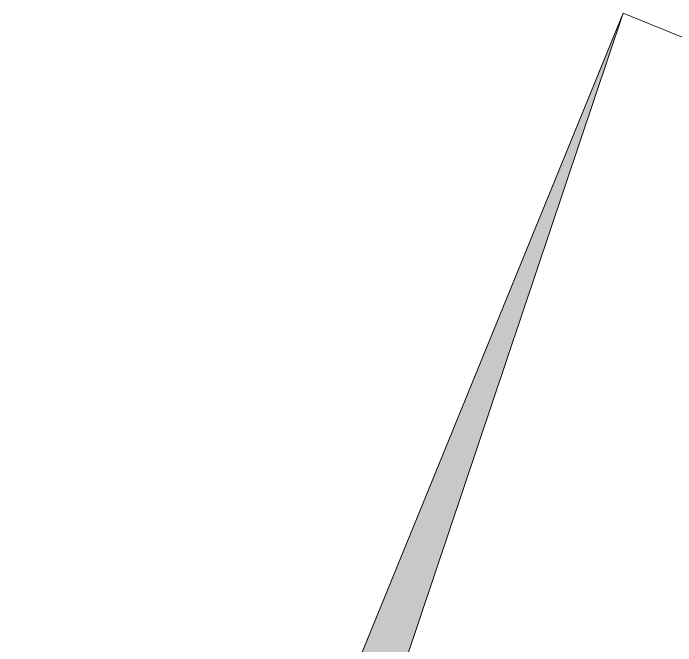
# Model space of a CAD drawing. Header units: metres. Extents: x 1224602 to 1224842, y 7187490 to 7187733.
# Drawn here: x 1224713.6556 to 1224713.8562, y 7187621.1684 to 7187621.36 of the extents above; entities that cross this region are included whole.
import ezdxf

# ---------------------------------------------------------------- set-up
doc = ezdxf.new("R2010")
doc.units = ezdxf.units.M
doc.linetypes.add('Socle_Continu', pattern=[2.5, 2.5, 0])
doc.layers.add('GAZFL_SCS', color=40, linetype='Socle_Continu', lineweight=13)
doc.styles.get("Standard").update_dxf_attribs({"font": 'arial.ttf'})

# ---------------------------------------------------------------- blocks, each defined once
blk = doc.blocks.new('JP_0703')
at = {"layer": 'GAZFL_SCS', "linetype": 'Socle_Continu'}
blk.add_hatch(color=256, dxfattribs=at).paths.add_polyline_path([(0, 0), (0, 0.35853), (1, 0.35853), (0.08777, 0.30048)])
h = blk.add_hatch(color=256, dxfattribs=at)
edge = h.paths.add_edge_path()
edge.add_line((0.50475, 0.17937), (0.47131, 0.10555))
edge.add_line((0.47131, 0.10555), (0.47131, 0.09631))
edge.add_ellipse((0.50475, 0.09873), major_axis=(-0.03358, 0), ratio=0.758629, start_angle=5.446, end_angle=174.554)
edge.add_line((0.53818, 0.09631), (0.53818, 0.10555))
edge.add_line((0.53818, 0.10555), (0.50475, 0.17937))
at = {"layer": 'GAZFL_SCS', "linetype": 'Socle_Continu', "flags": 128}
blk.add_lwpolyline([(0, 0.35853), (0, 0), (1, 0), (1, 0.35853)], close=True, dxfattribs=at)
at = {"layer": 'GAZFL_SCS', "linetype": 'Socle_Continu'}
blk.add_lwpolyline([(0, 0), (0, 0.35853), (1, 0.35853), (0.08777, 0.30048)], close=True, dxfattribs=at)
blk.add_lwpolyline([(0.57772, 0.10555), (0.57772, 0.12401), (0.50475, 0.28085), (0.43177, 0.12401), (0.43177, 0.10555, 0.066358), (0.43584, 0.095, 0.1059), (0.45229, 0.07589, 0.086348), (0.47553, 0.06389, 0.076263), (0.50475, 0.05941, 0.076263), (0.53397, 0.06389, 0.086348), (0.5572, 0.07589, 0.1059), (0.57365, 0.095, 0.066358)], format="xyb", close=True, dxfattribs=at)
at = {"layer": 'GAZFL_SCS', "linetype": 'Socle_Continu', "flags": 9}
for tag, p in [('ID', (1.01319, 0.69564)), ('NATURE', (1.01319, 0.37435)), ('FAMILLE', (1.01319, 0.05307)), ('CALQUE', (1.01319, -0.26821)), ('PCRS', (1.01319, -0.58949))]:
    blk.add_attdef(tag, p, '', height=0.2, dxfattribs=at)

msp = doc.modelspace()

# ---------------------------------------------------------------- block references
at = {"layer": 'GAZFL_SCS', "linetype": 'Socle_Continu', "xscale": 0.4887471326475293, "yscale": 0.4887471326475293, "rotation": 67.80260838732212}
msp.add_blockref('JP_0703', (1224713.81781, 7187620.84125), dxfattribs=at)

doc.saveas('drawing.dxf')
